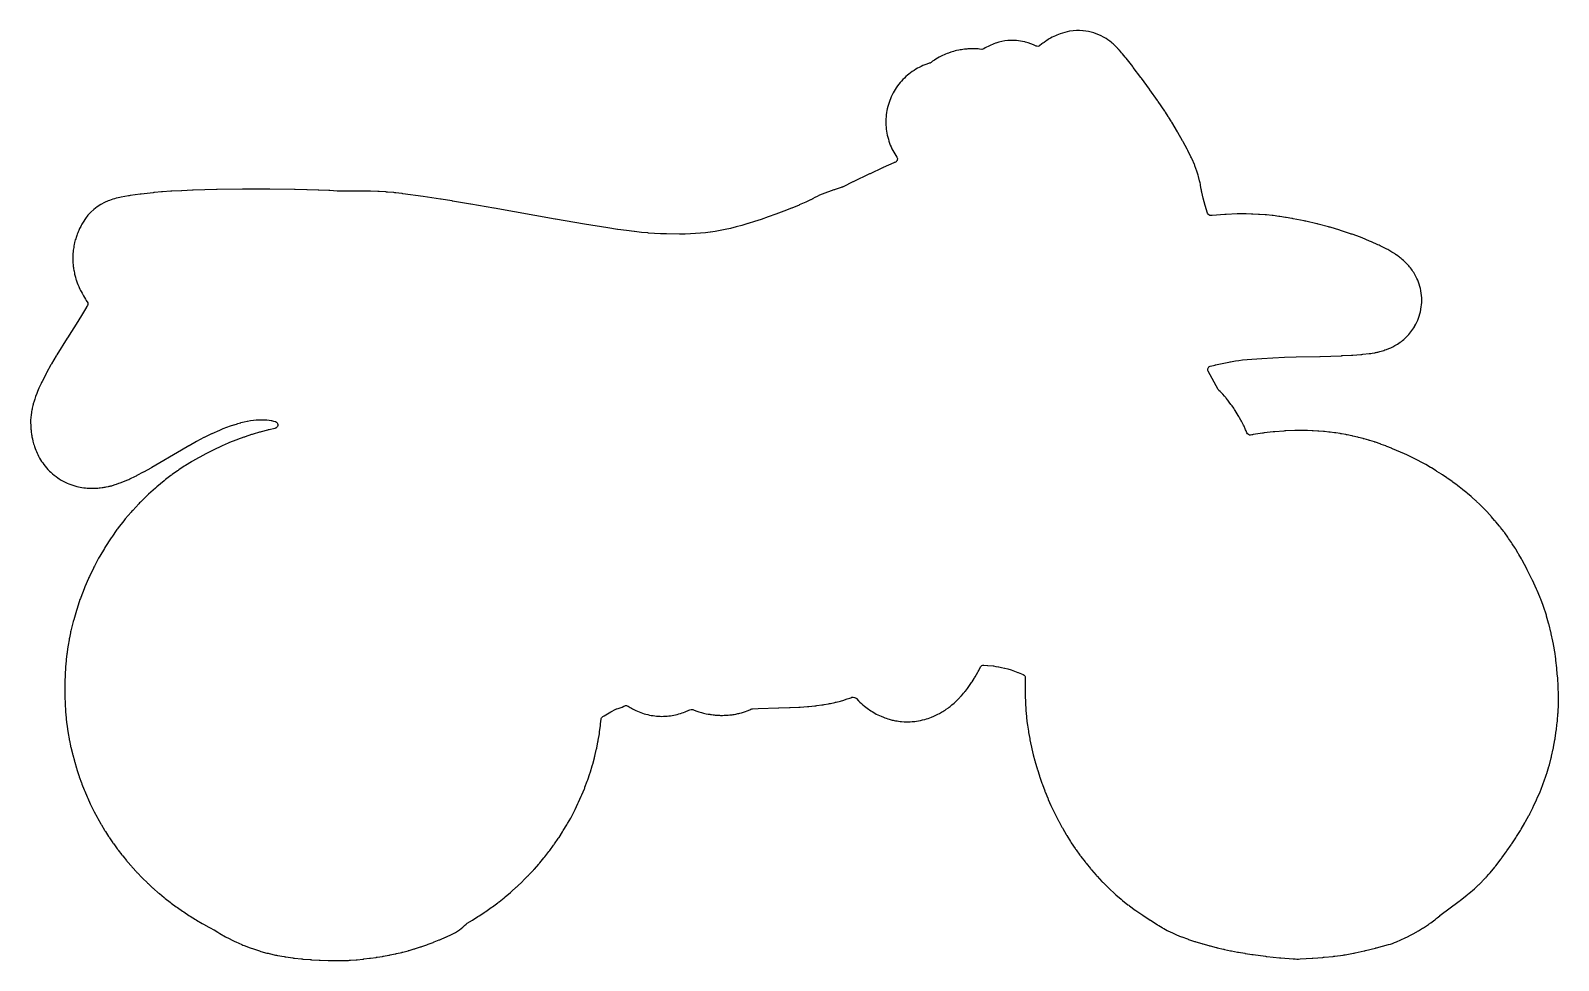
# Model space of a CAD drawing. Extents: x 18 to 246, y 23 to 161.
import ezdxf

# ---------------------------------------------------------------- set-up
doc = ezdxf.new("R2010")
doc.units = 0
doc.layers.add('LAYER_1', color=7, linetype='CONTINUOUS')

msp = doc.modelspace()

# ---------------------------------------------------------------- linework, layer by layer
at = {"layer": 'LAYER_1'}
msp.add_lwpolyline([(24.4, 53.55, 0.006594), (24.45, 53.36), (24.7, 52.45, 0.006666), (24.75, 52.25), (25.02, 51.35, 0.006735), (25.08, 51.16), (25.38, 50.27, 0.006799), (25.44, 50.07), (25.76, 49.2, 0.006859), (25.83, 49), (26.17, 48.14, 0.006914), (26.25, 47.95), (26.61, 47.1, 0.006963), (26.69, 46.91), (27.07, 46.07, 0.007007), (27.16, 45.88), (27.56, 45.06, 0.007046), (27.66, 44.87), (28.08, 44.06, 0.007078), (28.19, 43.88), (28.63, 43.09, 0.007105), (28.74, 42.9), (29.21, 42.12, 0.007125), (29.32, 41.94), (29.81, 41.18, 0.007139), (29.93, 41), (30.43, 40.25, 0.007146), (30.56, 40.08), (31.09, 39.35, 0.007146), (31.22, 39.17), (31.77, 38.46, 0.00714), (31.9, 38.29), (32.47, 37.59, 0.007127), (32.61, 37.42), (33.2, 36.74, 0.007108), (33.34, 36.58), (33.96, 35.91, 0.007083), (34.1, 35.75), (34.73, 35.1, 0.007051), (34.88, 34.95), (35.54, 34.31, 0.007014), (35.69, 34.17), (36.36, 33.55, 0.006971), (36.52, 33.41), (37.21, 32.8, 0.006922), (37.37, 32.67), (38.08, 32.08, 0.006868), (38.24, 31.95), (38.97, 31.38, 0.00681), (39.14, 31.26), (39.89, 30.7, 0.006746), (40.05, 30.59), (40.82, 30.05, 0.006679), (40.99, 29.94), (41.78, 29.42, 0.006608), (41.94, 29.31), (42.75, 28.81, 0.006533), (42.92, 28.71), (43.75, 28.22, 0.006455), (43.92, 28.13), (44.76, 27.66, 0.006375), (44.93, 27.57), (45.48, 27.29, -0.02215), (45.52, 27.27), (46.07, 26.92, 0.011971), (46.38, 26.73), (47.23, 26.24, 0.012439), (47.56, 26.07), (48.42, 25.63, 0.012697), (48.76, 25.47), (49.63, 25.08, 0.012719), (49.98, 24.94), (50.87, 24.6, 0.012498), (51.22, 24.47), (52.12, 24.18, 0.012045), (52.47, 24.07), (53.39, 23.82, 0.011388), (53.72, 23.74), (54.66, 23.52, 0.010569), (54.97, 23.46), (55.95, 23.28, 0.009632), (56.23, 23.23), (57.24, 23.09, 0.008626), (57.49, 23.06), (58.54, 22.95, 0.007593), (58.76, 22.92), (59.84, 22.84, 0.006568), (60.04, 22.83), (61.16, 22.77, 0.005577), (61.33, 22.76), (62.5, 22.73, 0.004641), (62.64, 22.73), (63.86, 22.71, 0.003772), (63.98, 22.71), (65.25, 22.72, 0.019407), (65.84, 22.74), (66.71, 22.82, 0.004434), (66.84, 22.83), (67.7, 22.91, 0.004777), (67.84, 22.93), (68.68, 23.03, 0.005107), (68.83, 23.05), (69.65, 23.17, 0.005416), (69.81, 23.19), (70.61, 23.32, 0.005698), (70.78, 23.35), (71.57, 23.5, 0.005946), (71.74, 23.53), (72.52, 23.7, 0.006154), (72.7, 23.74), (73.47, 23.92, 0.006316), (73.65, 23.96), (74.41, 24.16, 0.006427), (74.6, 24.22), (75.35, 24.43, 0.006485), (75.54, 24.49), (76.29, 24.73, 0.006488), (76.47, 24.79), (77.22, 25.05, 0.006437), (77.4, 25.12), (78.14, 25.4, 0.006334), (78.32, 25.47), (79.06, 25.77, 0.006183), (79.23, 25.84), (79.98, 26.17, 0.005989), (80.14, 26.24), (80.89, 26.59, 0.090178), (83.09, 28.14, -0.04734), (83.16, 28.2), (83.23, 28.25, -0.011804), (83.25, 28.27), (84, 28.73, -0.00142), (84, 28.73), (84.82, 29.24, 0.007467), (85.01, 29.36), (85.84, 29.9, 0.007439), (86.02, 30.03), (86.82, 30.59, 0.007414), (87, 30.72), (87.79, 31.31, 0.007394), (87.97, 31.45), (88.74, 32.06, 0.007379), (88.91, 32.2), (89.66, 32.83, 0.007368), (89.82, 32.98), (90.55, 33.63, 0.007363), (90.71, 33.78), (91.42, 34.45, 0.007362), (91.58, 34.61), (92.27, 35.3, 0.007367), (92.42, 35.46), (93.09, 36.17, 0.007377), (93.24, 36.34), (93.88, 37.07, 0.007391), (94.03, 37.24), (94.65, 37.99, 0.007412), (94.79, 38.16), (95.39, 38.93, 0.007437), (95.52, 39.1), (96.1, 39.89, 0.007467), (96.23, 40.07), (96.78, 40.87, 0.007502), (96.91, 41.06), (97.43, 41.88, 0.007542), (97.55, 42.07), (98.06, 42.9, 0.007586), (98.17, 43.1), (98.65, 43.94, 0.007635), (98.76, 44.14), (99.21, 45.01, 0.007687), (99.31, 45.21), (99.73, 46.09, 0.007743), (99.83, 46.3), (100.23, 47.18, 0.007803), (100.32, 47.4), (100.69, 48.3, 0.007865), (100.78, 48.52), (101.12, 49.43, 0.007929), (101.2, 49.65), (101.51, 50.57, 0.007996), (101.58, 50.8), (101.87, 51.73, 0.008063), (101.93, 51.97), (102.19, 52.91, 0.008131), (102.24, 53.15), (102.47, 54.1, 0.008199), (102.52, 54.34), (102.71, 55.3, 0.008266), (102.76, 55.54), (102.92, 56.51, 0.008332), (102.95, 56.76), (103.08, 57.74, 0.008395), (103.11, 57.99), (103.17, 58.67, -0.23896), (103.42, 59.05), (103.65, 59.19, -0.002362), (103.66, 59.19), (104.63, 59.75, -0.007221), (104.64, 59.76), (105.36, 60.15, -0.057909), (105.46, 60.19, 0.039739), (106.58, 60.6), (106.71, 60.65, -0.259123), (107.2, 60.61, 0.025718), (107.86, 60.22), (108.08, 60.1, 0.037625), (109.11, 59.65), (109.34, 59.57, 0.036892), (110.41, 59.29), (110.65, 59.24, 0.036008), (111.72, 59.12), (111.96, 59.1, 0.035118), (113.01, 59.13), (113.26, 59.15, 0.034318), (114.27, 59.32), (114.52, 59.38, 0.033648), (115.48, 59.68), (115.72, 59.77, 0.025415), (116.42, 60.08, -0.215349), (116.83, 60.1), (116.94, 60.05, 0.017448), (117.44, 59.88), (117.74, 59.78, 0.013406), (118.13, 59.67), (118.42, 59.59, 0.014889), (118.85, 59.49), (119.14, 59.44, 0.016381), (119.62, 59.36), (119.89, 59.32, 0.017812), (120.43, 59.27), (120.69, 59.25, 0.019092), (121.26, 59.24), (121.52, 59.25, 0.020122), (122.13, 59.28), (122.38, 59.3, 0.020808), (123, 59.39), (123.24, 59.44, 0.021078), (123.86, 59.58), (124.1, 59.64, 0.020902), (124.69, 59.83), (124.93, 59.91, 0.020296), (125.49, 60.15), (125.56, 60.18, -0.097339), (125.75, 60.22), (126.59, 60.26, -0.003495), (126.6, 60.26), (129.63, 60.34, 0.001058), (129.67, 60.34), (131.24, 60.39, 0.004098), (131.36, 60.4), (132.66, 60.46, 0.005613), (132.83, 60.47), (133.92, 60.54, 0.007427), (134.14, 60.56), (135.04, 60.65, 0.009236), (135.32, 60.69), (136.09, 60.79, 0.010348), (136.4, 60.84), (137.07, 60.97, 0.009842), (137.36, 61.02), (137.99, 61.16, 0.007259), (138.2, 61.21), (138.83, 61.37, 0.012204), (139.18, 61.47), (139.57, 61.59, 0.010076), (139.85, 61.68), (140.25, 61.82, 0.010399), (140.54, 61.93, -0.21276), (140.95, 61.91, 0.005184), (141.09, 61.84, -0.0953), (141.24, 61.73), (141.53, 61.42, 0.040977), (142.43, 60.6), (142.81, 60.31, 0.031237), (143.58, 59.79), (143.95, 59.57, 0.035529), (144.9, 59.1), (145.27, 58.95, 0.029104), (146.09, 58.67), (146.27, 58.61, 0.020192), (146.86, 58.47), (147.04, 58.44, 0.030878), (147.96, 58.32), (148.32, 58.29, 0.041037), (149.55, 58.31), (149.9, 58.34, 0.038895), (151.05, 58.55), (151.39, 58.63, 0.035272), (152.4, 58.97), (152.74, 59.11, 0.03097), (153.58, 59.52), (153.91, 59.71, 0.026653), (154.59, 60.14), (154.92, 60.38, 0.022712), (155.46, 60.8), (155.78, 61.08, 0.019303), (156.21, 61.48), (156.53, 61.8, 0.016442), (156.86, 62.17), (157.18, 62.53, 0.014075), (157.45, 62.86), (157.76, 63.26, 0.012128), (157.97, 63.55), (158.27, 63.98, 0.010529), (158.45, 64.25), (158.75, 64.71, 0.011376), (158.92, 65), (159.3, 65.66, 0.010026), (159.45, 65.93), (159.72, 66.45, -0.294035), (160.19, 66.72), (160.76, 66.69, -0.012206), (160.79, 66.68), (161.61, 66.6, -0.009841), (161.63, 66.6), (161.98, 66.54, -0.006915), (162, 66.54), (162.41, 66.47, -0.007109), (162.42, 66.47), (162.85, 66.38, -0.007267), (162.86, 66.38), (163.3, 66.28, -0.007391), (163.32, 66.27), (163.77, 66.15, -0.007482), (163.79, 66.15), (164.26, 66.01, -0.007542), (164.27, 66.01), (164.76, 65.84, -0.007571), (164.78, 65.84), (165.29, 65.65, -0.007572), (165.3, 65.65), (165.83, 65.44, -0.007546), (165.84, 65.43), (166.07, 65.33, -0.30531), (166.37, 64.86, 0.003193), (166.37, 64.77), (166.36, 63.7, 0.003177), (166.36, 63.6), (166.36, 62.32, 0.007277), (166.37, 62.1), (166.39, 61.26, 0.007663), (166.4, 61.03), (166.46, 60.18, 0.007409), (166.47, 59.96), (166.55, 59.09, 0.007196), (166.58, 58.87), (166.68, 57.99, 0.007019), (166.71, 57.78), (166.84, 56.89, 0.006877), (166.88, 56.69), (167.04, 55.78, 0.006765), (167.08, 55.59), (167.26, 54.68, 0.006682), (167.31, 54.48), (167.52, 53.57, 0.006626), (167.57, 53.37), (167.81, 52.45, 0.006594), (167.86, 52.26), (168.13, 51.34, 0.006585), (168.18, 51.15), (168.48, 50.23, 0.006599), (168.54, 50.04), (168.86, 49.12, 0.006633), (168.93, 48.93), (169.28, 48.01, 0.006688), (169.35, 47.82), (169.73, 46.91, 0.006762), (169.81, 46.72), (170.21, 45.81, 0.006855), (170.29, 45.62), (170.72, 44.72, 0.006965), (170.82, 44.53), (171.27, 43.64, 0.007093), (171.37, 43.45), (171.85, 42.56, 0.007238), (171.96, 42.37), (172.47, 41.5, 0.007399), (172.58, 41.31), (173.12, 40.45, 0.007576), (173.24, 40.26), (173.81, 39.41, 0.007768), (173.94, 39.22), (174.53, 38.39, 0.007973), (174.67, 38.2), (175.29, 37.39, 0.008191), (175.44, 37.19), (176.09, 36.4, 0.008422), (176.25, 36.21), (176.92, 35.44, 0.008662), (177.1, 35.25), (177.8, 34.5, 0.00891), (177.98, 34.31), (178.71, 33.58, 0.009165), (178.91, 33.39), (179.66, 32.7, 0.009423), (179.87, 32.51), (180.65, 31.84, 0.009682), (180.88, 31.66), (181.68, 31.02, 0.009939), (181.92, 30.84), (182.75, 30.23, 0.010189), (183, 30.05), (183.87, 29.47, 0.001306), (183.9, 29.45), (184.97, 28.74, 0.00209), (185.02, 28.71), (186.03, 28.05, 0.008891), (186.26, 27.91), (186.76, 27.61, 0.009884), (187.02, 27.47), (187.53, 27.19, 0.012594), (187.86, 27.01), (188.39, 26.76, 0.014826), (188.79, 26.58), (189.34, 26.35, 0.012253), (189.68, 26.22, -0.001004), (189.69, 26.22), (190.54, 25.91, 0.006408), (190.72, 25.85), (191.61, 25.55, 0.00613), (191.78, 25.5), (192.68, 25.23, 0.005852), (192.85, 25.18), (193.75, 24.92, 0.005576), (193.91, 24.88), (194.82, 24.65, 0.005302), (194.98, 24.61), (195.89, 24.4, 0.005031), (196.04, 24.36), (196.96, 24.17, 0.004764), (197.1, 24.14), (198.02, 23.96, 0.004501), (198.15, 23.94), (199.08, 23.78, 0.004243), (199.21, 23.76), (200.14, 23.61, 0.005859), (200.31, 23.59), (202.18, 23.34, 0.006992), (202.39, 23.31), (204.26, 23.12, 0.006038), (204.44, 23.1), (206.31, 22.95, 0.034944), (207.36, 22.94), (209.14, 23.05, 0.003296), (209.23, 23.06), (210.73, 23.17, 0.006363), (210.92, 23.19), (212.23, 23.32, 0.009304), (212.51, 23.35), (213.72, 23.51, 0.010652), (214.04, 23.56), (215.26, 23.78, 0.009627), (215.54, 23.84), (216.86, 24.13, 0.006996), (217.06, 24.18), (218.57, 24.56, 0.00415), (218.69, 24.59), (220.5, 25.07, 0.041723), (221.67, 25.5), (222.96, 26.08, 0.009308), (223.21, 26.2), (223.85, 26.53, 0.008379), (224.07, 26.64), (224.7, 26.99, 0.010034), (224.96, 27.14), (225.58, 27.51, 0.011715), (225.88, 27.69), (226.48, 28.09, 0.013405), (226.81, 28.32), (227.39, 28.76, 0.015072), (227.74, 29.04), (228.14, 29.37, -0.013276), (228.16, 29.39), (231.05, 31.57, 0.005202), (231.17, 31.67), (232.23, 32.5, 0.009415), (232.45, 32.68), (233.3, 33.4, 0.010555), (233.54, 33.61), (233.91, 33.96, 0.008242), (234.09, 34.13), (234.43, 34.48, 0.008474), (234.61, 34.66), (234.95, 35.01, 0.007991), (235.11, 35.19), (235.44, 35.57, 0.00974), (235.63, 35.79), (236.33, 36.64, 0.00792), (236.47, 36.83), (237.28, 37.87, 0.004826), (237.36, 37.99), (238.03, 38.89, 0.005837), (238.13, 39.04), (238.77, 39.94, 0.006288), (238.87, 40.1), (239.48, 41.01, 0.006728), (239.58, 41.18), (240.16, 42.09, 0.007151), (240.27, 42.28), (240.81, 43.2, 0.00755), (240.92, 43.4), (241.43, 44.33, 0.007918), (241.54, 44.54), (242.02, 45.48, 0.008246), (242.12, 45.7), (242.57, 46.66, 0.008529), (242.67, 46.89), (243.08, 47.86, 0.00876), (243.18, 48.1), (243.56, 49.08, 0.008933), (243.65, 49.34), (243.99, 50.34, 0.009046), (244.07, 50.59), (244.38, 51.61, 0.009097), (244.46, 51.87), (244.73, 52.91, 0.009084), (244.8, 53.18), (245.03, 54.24, 0.009012), (245.09, 54.5), (245.29, 55.59, 0.008882), (245.34, 55.85), (245.5, 56.96, 0.009481), (245.54, 57.24), (245.65, 58.2, 0.009543), (245.68, 58.49), (245.75, 59.49, 0.008805), (245.77, 59.75), (245.81, 60.79, 0.008256), (245.81, 61.04), (245.82, 62.1, 0.007865), (245.81, 62.33), (245.79, 63.42, 0.007608), (245.78, 63.65), (245.72, 64.75, 0.007469), (245.7, 64.97), (245.6, 66.08, 0.007438), (245.58, 66.3), (245.45, 67.41, 0.007511), (245.42, 67.64), (245.26, 68.75, 0.007687), (245.22, 68.98), (245.02, 70.08, 0.00797), (244.98, 70.31), (244.75, 71.4, 0.008368), (244.69, 71.65), (244.43, 72.72, 0.008891), (244.36, 72.98), (244.06, 74.02, 0.009557), (243.98, 74.3), (243.65, 75.31, 0.010389), (243.54, 75.6), (243.18, 76.58, 0.011412), (243.05, 76.9), (242.65, 77.83, 0.007854), (242.56, 78.04), (241.94, 79.38, 0.005416), (241.87, 79.53), (241.22, 80.84, 0.00827), (241.11, 81.06), (240.42, 82.36, 0.007826), (240.3, 82.57), (239.94, 83.21, 0.005988), (239.84, 83.37), (239.46, 84.01, 0.00648), (239.35, 84.17), (238.94, 84.81, 0.006895), (238.83, 84.99), (238.39, 85.62, 0.007228), (238.27, 85.8), (237.81, 86.44, 0.007476), (237.67, 86.62), (237.18, 87.26, 0.007637), (237.04, 87.44), (236.51, 88.08, 0.007715), (236.36, 88.25), (235.8, 88.89, 0.007715), (235.65, 89.07), (235.05, 89.71, 0.007644), (234.89, 89.88), (234.25, 90.52, 0.008085), (234.08, 90.69), (233.62, 91.12, 0.007322), (233.46, 91.27), (232.97, 91.72, 0.006541), (232.82, 91.84), (232.28, 92.3, 0.005991), (232.15, 92.41), (231.58, 92.87, 0.005614), (231.45, 92.97), (230.85, 93.44, 0.005374), (230.72, 93.53), (230.1, 93.99, 0.005247), (229.97, 94.08), (229.32, 94.54, 0.005219), (229.19, 94.63), (228.53, 95.08, 0.00528), (228.4, 95.17), (227.72, 95.6, 0.00543), (227.58, 95.69), (226.89, 96.12, 0.005669), (226.74, 96.2), (226.04, 96.61, 0.006007), (225.88, 96.7), (225.18, 97.09, 0.006453), (225.01, 97.18), (224.31, 97.54, 0.007027), (224.12, 97.64), (223.42, 97.98, 0.007754), (223.21, 98.07), (222.51, 98.38, 0.008669), (222.27, 98.48), (221.68, 98.72, -0.006107), (221.67, 98.73), (221.1, 98.98, 0.006399), (220.92, 99.05), (220.26, 99.32, 0.006436), (220.08, 99.39), (219.42, 99.63, 0.00646), (219.24, 99.7), (218.58, 99.93, 0.006469), (218.39, 99.99), (217.73, 100.2, 0.006464), (217.55, 100.25), (216.89, 100.44, 0.006445), (216.7, 100.49), (216.04, 100.66, 0.006411), (215.86, 100.71), (215.19, 100.86, 0.006363), (215.01, 100.9), (214.35, 101.04, 0.006301), (214.16, 101.08), (213.5, 101.2, 0.006225), (213.32, 101.23), (212.65, 101.33, 0.006137), (212.47, 101.35), (211.81, 101.44, 0.006036), (211.63, 101.46), (210.97, 101.53, 0.005923), (210.79, 101.55), (210.13, 101.6, 0.005801), (209.95, 101.61), (209.29, 101.65, 0.005668), (209.12, 101.66), (208.45, 101.68, 0.008219), (208.21, 101.69), (206.87, 101.69, 0.010445), (206.56, 101.68), (205.21, 101.63, 0.009793), (204.92, 101.61), (203.57, 101.5, 0.00911), (203.3, 101.48), (201.95, 101.32, 0.008411), (201.7, 101.29), (200.33, 101.08, 0.007706), (200.11, 101.04), (199.95, 101.02, -0.357065), (199.4, 101.32), (199.27, 101.63, 0.012087), (199.13, 101.96), (198.97, 102.33, 0.00998), (198.84, 102.6), (198.64, 102.98, 0.008789), (198.52, 103.21), (198.31, 103.6, 0.012299), (198.12, 103.92), (197.65, 104.68, 0.012641), (197.45, 105), (197.2, 105.36, 0.009505), (197.03, 105.59), (196.78, 105.93, 0.011171), (196.57, 106.2), (196.32, 106.51, 0.013934), (196.05, 106.82), (195.8, 107.09, 0.018545), (195.41, 107.49), (195.22, 107.67, -0.079887), (195.12, 107.8), (193.63, 110.54, -0.48797), (193.95, 111.26), (194.69, 111.45, -0.004582), (194.7, 111.46), (195.46, 111.64, -0.004381), (195.47, 111.64), (196.22, 111.8, -0.00538), (196.23, 111.8), (196.96, 111.95, -0.006377), (196.97, 111.95), (197.68, 112.07, -0.006612), (197.69, 112.07), (198.19, 112.14, -0.005377), (198.2, 112.14), (198.74, 112.21, -0.006355), (198.75, 112.21), (200.11, 112.34, -0.006291), (200.12, 112.34), (201.62, 112.44, -0.004468), (201.63, 112.44), (203.26, 112.53, -0.003129), (203.27, 112.53), (204.99, 112.6, -0.002063), (204.99, 112.6), (206.75, 112.65, -0.001249), (206.75, 112.65), (210.26, 112.74, 0.001545), (210.31, 112.74), (213.48, 112.84, 0.004578), (213.62, 112.85), (214.99, 112.92, 0.006177), (215.18, 112.93), (216.36, 113.02, 0.010928), (216.68, 113.05), (217.64, 113.16, 0.014376), (218.07, 113.23), (218.45, 113.29, 0.015703), (218.91, 113.39), (219.23, 113.47, 0.025461), (219.96, 113.69), (220.2, 113.77, 0.046099), (221.45, 114.35), (221.62, 114.45, 0.06345), (223.13, 115.6), (223.18, 115.65, 0.066399), (224.4, 117.22), (224.43, 117.27, 0.086982), (225.32, 119.7), (225.33, 119.76, 0.091931), (225.33, 122.49), (225.31, 122.55, 0.085055), (224.43, 124.93), (224.36, 125.05, 0.05561), (223.37, 126.39), (223.24, 126.53, 0.031757), (222.55, 127.18), (222.36, 127.34, 0.020282), (221.88, 127.71), (221.64, 127.88, 0.014163), (221.29, 128.11), (221, 128.29, 0.010591), (220.72, 128.46), (220.38, 128.65, 0.011961), (220.07, 128.82), (219.25, 129.23, 0.011833), (218.93, 129.38), (217.95, 129.82, 0.009372), (217.69, 129.93), (216.55, 130.39, 0.008125), (216.33, 130.48), (215.06, 130.94, 0.007542), (214.85, 131.01), (213.47, 131.47, 0.007378), (213.26, 131.54), (211.79, 131.98, 0.007519), (211.57, 132.04), (210.03, 132.45, 0.007919), (209.8, 132.51), (208.2, 132.88, 0.008566), (207.95, 132.93), (206.31, 133.26, 0.00697), (206.1, 133.29), (205.27, 133.43, 0.005014), (205.13, 133.46), (204.3, 133.58, 0.005338), (204.14, 133.6), (203.31, 133.71, 0.005708), (203.14, 133.72), (202.31, 133.81, 0.006129), (202.13, 133.83), (201.3, 133.89, 0.006608), (201.11, 133.9), (200.29, 133.95, 0.007151), (200.07, 133.95), (199.27, 133.97, 0.007767), (199.03, 133.97), (198.24, 133.97, 0.008907), (197.97, 133.96), (196.29, 133.89, 0.006696), (196.09, 133.87), (194.24, 133.74, 0.00439), (194.11, 133.73), (194.07, 133.73, -0.354762), (193.55, 134.08), (193.2, 135.21, -0.006972), (193.2, 135.23), (192.9, 136.31, -0.007914), (192.9, 136.33), (192.69, 137.19, -0.009221), (192.69, 137.21), (192.66, 137.35, -0.011093), (192.65, 137.37), (192.63, 137.54, 0.002873), (192.61, 137.63), (192.51, 138.23, 0.02356), (192.36, 138.92), (192.19, 139.57, 0.02081), (192.01, 140.17), (191.75, 140.88, 0.016611), (191.57, 141.34), (191.22, 142.15, 0.012375), (191.06, 142.48), (190.6, 143.41, 0.008804), (190.48, 143.64), (189.91, 144.71, 0.006057), (189.82, 144.87), (189.11, 146.11, 0.004044), (189.05, 146.21), (188.2, 147.65, 0.005125), (188.12, 147.78), (187.77, 148.34, 0.00532), (187.68, 148.48), (187.26, 149.13, 0.005191), (187.18, 149.26), (186.17, 150.74, 0.004673), (186.09, 150.85), (184.94, 152.48, 0.003696), (184.87, 152.57), (183.68, 154.2, 0.003727), (183.61, 154.29), (182.47, 155.81, 0.004906), (182.38, 155.92), (181.39, 157.19, 0.005988), (181.28, 157.33), (180.87, 157.82, 0.007003), (180.73, 157.98), (180.4, 158.36, 0.01386), (180.12, 158.67), (179.87, 158.92, 0.025132), (179.32, 159.43), (179.23, 159.51, 0.045383), (178.12, 160.28), (178.05, 160.31, 0.107696), (175, 161.26), (174.94, 161.27, 0.063697), (173.04, 161.19), (172.95, 161.18, 0.047556), (171.58, 160.81), (171.35, 160.72, 0.035152), (170.39, 160.29), (170.13, 160.14, 0.026506), (169.45, 159.72), (169.17, 159.53, 0.012988), (168.86, 159.3), (168.51, 159.04, -0.288463), (167.98, 158.99, 0.055448), (166.43, 159.57), (166.29, 159.6, 0.082866), (163.83, 159.8), (163.76, 159.79, 0.060185), (161.99, 159.43), (161.92, 159.4, 0.063432), (160.22, 158.57, -0.172617), (159.89, 158.49), (159.54, 158.53, 0.024992), (158.79, 158.57), (158.43, 158.57, 0.026207), (157.65, 158.54), (157.3, 158.5, 0.027887), (156.47, 158.37), (156.14, 158.3, 0.03001), (155.27, 158.06), (154.95, 157.95, 0.032492), (154.06, 157.57), (153.76, 157.43, 0.035143), (152.85, 156.89), (152.58, 156.71, 0.009617), (152.35, 156.54, -0.086342), (152.2, 156.46, 0.01698), (151.71, 156.3), (151.41, 156.18, 0.039954), (150.33, 155.67), (150.07, 155.52, 0.041266), (149.05, 154.81), (148.83, 154.63, 0.042101), (147.93, 153.75), (147.74, 153.54, 0.042538), (146.99, 152.51), (146.85, 152.27, 0.042686), (146.29, 151.13), (146.19, 150.87, 0.04264), (145.82, 149.65), (145.77, 149.38, 0.042448), (145.62, 148.12), (145.61, 147.84, 0.042092), (145.67, 146.58), (145.71, 146.3, 0.041505), (145.98, 145.09), (146.07, 144.81, 0.040597), (146.52, 143.68), (146.66, 143.41, 0.037878), (147.24, 142.43, -0.479325), (147.03, 141.69), (146.95, 141.65, 0.006232), (146.78, 141.58), (145.2, 140.87, 0.004116), (145.09, 140.82), (143.25, 139.95, 0.002497), (143.18, 139.92), (140.75, 138.75, 0.001698), (140.71, 138.73, -0.000051), (140.71, 138.73), (139.23, 138, -0.040195), (139.15, 137.97, 0.006896), (138.95, 137.91), (138.07, 137.62, 0.007553), (137.86, 137.54), (136.11, 136.9, 0.053091), (134.69, 136.2, -0.025222), (134.65, 136.17), (134.41, 136.05, -0.008986), (134.4, 136.05), (133.68, 135.72, -0.005309), (133.67, 135.71), (132.7, 135.3, -0.003961), (132.7, 135.29), (131.58, 134.84, -0.003524), (131.57, 134.83), (130.39, 134.36, -0.003634), (130.39, 134.36), (129.21, 133.92, -0.004276), (129.2, 133.91), (128.09, 133.51, -0.004064), (128.09, 133.51), (127.04, 133.15, -0.003296), (127.03, 133.15), (126.02, 132.82, -0.003751), (126.02, 132.82), (125.07, 132.53, -0.004215), (125.06, 132.52), (124.16, 132.26, -0.004673), (124.15, 132.26), (123.3, 132.03, -0.005111), (123.29, 132.02), (122.48, 131.82, -0.005508), (122.47, 131.82), (121.69, 131.64, -0.005847), (121.68, 131.64), (120.94, 131.49, -0.006107), (120.92, 131.49), (120.2, 131.36, -0.006273), (120.18, 131.36), (119.47, 131.25, -0.006332), (119.45, 131.25), (118.74, 131.16, -0.006279), (118.73, 131.16), (118.01, 131.08, -0.006114), (117.99, 131.08), (117.26, 131.03, -0.005846), (117.25, 131.03), (116.49, 130.99, -0.005488), (116.48, 130.99), (115.69, 130.96, -0.005058), (115.68, 130.96), (114.87, 130.96, -0.005324), (114.86, 130.96), (112.91, 130.98, -0.005697), (112.9, 130.98), (112.03, 131.01, -0.004548), (112.02, 131.01), (111.13, 131.06, -0.004777), (111.12, 131.06), (110.2, 131.12, -0.004707), (110.19, 131.13), (109.21, 131.21, -0.004387), (109.2, 131.22), (108.14, 131.33, -0.003899), (108.13, 131.33), (106.96, 131.48, -0.003331), (106.95, 131.48), (105.65, 131.66, -0.002752), (105.64, 131.66), (104.19, 131.88, -0.003121), (104.19, 131.88), (100.7, 132.44, -0.002668), (100.69, 132.44), (96.37, 133.19, -0.00145), (96.36, 133.19), (87.24, 134.83, 0.001032), (87.21, 134.83), (83.78, 135.43, 0.001358), (83.74, 135.44), (81.04, 135.89, 0.00309), (80.95, 135.91), (79.34, 136.16, 0.003663), (79.23, 136.17), (76.67, 136.54, -0.001433), (76.67, 136.54), (73.64, 136.98, 0.005588), (73.47, 137), (72.59, 137.11, 0.009893), (72.3, 137.14), (71.34, 137.22, 0.00732), (71.12, 137.24), (70.09, 137.3, 0.005353), (69.93, 137.3), (68.83, 137.34, 0.005103), (68.68, 137.34), (66.3, 137.37, 0.003007), (66.21, 137.38), (63.87, 137.38, -0.014418), (63.84, 137.38), (62.74, 137.44, 0.003752), (62.63, 137.45), (61.13, 137.51, 0.002866), (61.04, 137.52), (59.41, 137.57, 0.002314), (59.34, 137.57), (57.6, 137.61, 0.00284), (57.51, 137.61), (53.8, 137.66, 0.003219), (53.7, 137.66), (49.85, 137.65, 0.003087), (49.76, 137.65), (45.99, 137.6, 0.003495), (45.89, 137.6), (42.4, 137.5, 0.003347), (42.3, 137.5), (40.72, 137.43, 0.002932), (40.64, 137.43), (39.21, 137.35, 0.003918), (39.09, 137.35), (37.84, 137.26, 0.005676), (37.67, 137.25), (36.62, 137.15, 0.006386), (36.43, 137.13), (34.66, 136.92, 0.00538), (34.5, 136.9), (33, 136.69, 0.008318), (32.75, 136.65), (31.68, 136.47, 0.014891), (31.24, 136.38), (30.92, 136.3, 0.034999), (29.92, 135.99), (29.76, 135.93, 0.169224), (26, 132.73), (25.82, 132.42, 0.02396), (25.49, 131.78), (25.35, 131.49, 0.025927), (25.06, 130.77), (24.96, 130.47, 0.027327), (24.74, 129.69), (24.68, 129.4, 0.027919), (24.54, 128.57), (24.51, 128.3, 0.02757), (24.47, 127.47), (24.47, 127.2, 0.026302), (24.51, 126.41), (24.54, 126.14, 0.024281), (24.65, 125.42), (24.71, 125.15, 0.021757), (24.87, 124.52), (24.94, 124.26, 0.018984), (25.13, 123.72), (25.23, 123.46, 0.016162), (25.41, 123.02), (25.53, 122.76, 0.013427), (25.71, 122.4), (25.85, 122.14, 0.015103), (26.07, 121.75), (26.37, 121.25, 0.01246), (26.58, 120.93), (26.62, 120.86, -0.28356), (26.65, 120.33), (26.51, 120.1, -0.006576), (26.51, 120.08), (25.91, 119.08, -0.00411), (25.9, 119.07), (25.22, 117.96, -0.002556), (25.21, 117.95), (23.66, 115.49, 0.001683), (23.64, 115.45), (22.09, 112.96, 0.005335), (22.01, 112.82), (21.3, 111.63, 0.006373), (21.2, 111.46), (20.56, 110.31, 0.009452), (20.43, 110.06), (19.88, 108.99, 0.009902), (19.75, 108.72), (19.51, 108.21, 0.008583), (19.41, 107.98), (19.21, 107.49, 0.01067), (19.09, 107.2), (18.92, 106.74, 0.013438), (18.79, 106.36), (18.66, 105.93, 0.017185), (18.52, 105.43), (18.43, 105.04, 0.022336), (18.3, 104.38), (18.25, 104.01, 0.051818), (18.19, 102.47), (18.22, 102.04, 0.018574), (18.27, 101.48), (18.33, 101.1, 0.022647), (18.45, 100.43), (18.53, 100.1, 0.027568), (18.76, 99.3), (18.86, 99.01, 0.033191), (19.26, 98.1), (19.38, 97.85, 0.038964), (19.99, 96.85), (20.14, 96.64, 0.043782), (21, 95.65), (21.18, 95.48, 0.046243), (22.26, 94.62), (22.45, 94.49, 0.045438), (23.65, 93.85), (23.87, 93.75, 0.041657), (25.06, 93.36), (25.3, 93.3, 0.036152), (26.37, 93.13), (26.63, 93.1, 0.030258), (27.54, 93.08), (27.82, 93.09, 0.024828), (28.56, 93.15), (28.86, 93.18, 0.020202), (29.46, 93.29), (29.79, 93.36, 0.016412), (30.26, 93.47), (30.61, 93.57, 0.013356), (30.99, 93.69), (31.35, 93.82, 0.0109), (31.66, 93.93), (32.04, 94.08, 0.008917), (32.28, 94.18), (32.68, 94.35, 0.010367), (32.97, 94.48), (33.81, 94.89, 0.009791), (34.08, 95.02), (34.99, 95.51, 0.006315), (35.16, 95.6), (36.13, 96.15, 0.004579), (36.25, 96.22), (40.65, 98.82, -0.003582), (40.66, 98.82), (41.78, 99.46, -0.00414), (41.79, 99.47), (42.92, 100.09, -0.005424), (42.93, 100.09), (44.06, 100.68, -0.006742), (44.07, 100.69), (45.19, 101.24, -0.008129), (45.21, 101.24), (46.35, 101.75, -0.007017), (46.36, 101.76), (46.87, 101.97, -0.005199), (46.88, 101.97), (47.41, 102.18, -0.00561), (47.42, 102.19), (47.95, 102.38, -0.006039), (47.96, 102.38), (48.47, 102.55, -0.006487), (48.49, 102.56), (48.99, 102.71, -0.006954), (49, 102.72), (49.49, 102.85, -0.007439), (49.51, 102.86), (49.98, 102.98, -0.007942), (50, 102.98), (50.46, 103.08, -0.008461), (50.48, 103.08), (50.92, 103.16, -0.008993), (50.94, 103.16), (51.37, 103.22, -0.009533), (51.38, 103.23), (51.79, 103.27, -0.010077), (51.81, 103.27), (52.21, 103.29, -0.010617), (52.23, 103.29), (52.6, 103.3, -0.011145), (52.62, 103.3), (52.98, 103.29, -0.011651), (53, 103.29), (53.35, 103.27, -0.012126), (53.37, 103.27), (53.7, 103.23, -0.012556), (53.72, 103.22), (54.04, 103.17, -0.012932), (54.06, 103.16), (54.37, 103.09, -0.013241), (54.4, 103.09), (54.66, 103.01, -0.662663), (54.77, 102.1), (54.71, 102.06, -0.074792), (54.57, 102.01), (53.7, 101.81, 0.008132), (53.46, 101.75), (52.51, 101.49, 0.007796), (52.28, 101.43), (51.32, 101.14, 0.007531), (51.11, 101.08), (50.15, 100.76, 0.007333), (49.94, 100.68), (48.99, 100.34, 0.007198), (48.78, 100.26), (47.83, 99.88, 0.007121), (47.64, 99.8), (46.7, 99.39, 0.007102), (46.5, 99.31), (45.58, 98.87, 0.007141), (45.38, 98.78), (44.47, 98.32, 0.007238), (44.28, 98.22), (43.39, 97.74, 0.007396), (43.19, 97.64), (42.32, 97.13, 0.007617), (42.13, 97.02), (41.28, 96.49, 0.007908), (41.08, 96.37), (40.26, 95.82, 0.008273), (40.06, 95.68), (39.27, 95.12, 0.008722), (39.06, 94.97), (38.3, 94.39, 0.009851), (38.07, 94.21), (37.01, 93.32, 0.01068), (36.77, 93.11), (35.75, 92.19, 0.010759), (35.51, 91.97), (34.54, 91.01, 0.010818), (34.32, 90.78), (33.39, 89.78, 0.010854), (33.17, 89.54), (32.29, 88.51, 0.010867), (32.08, 88.25), (31.25, 87.18, 0.010857), (31.05, 86.92), (30.27, 85.82, 0.010825), (30.08, 85.55), (29.34, 84.41, 0.010771), (29.17, 84.13), (28.48, 82.96, 0.010696), (28.32, 82.68), (27.68, 81.47, 0.0106), (27.53, 81.18), (26.94, 79.94, 0.010486), (26.81, 79.65), (26.26, 78.38, 0.010354), (26.14, 78.09), (25.65, 76.79, 0.010207), (25.54, 76.5), (25.1, 75.16, 0.010046), (25.01, 74.87), (24.61, 73.5, 0.009874), (24.53, 73.22), (24.18, 71.82, 0.009632), (24.12, 71.54), (23.96, 70.77, 0.008737), (23.91, 70.51), (23.77, 69.71, 0.007827), (23.74, 69.48), (23.62, 68.64, 0.007136), (23.59, 68.43), (23.5, 67.57, 0.006619), (23.48, 67.37), (23.4, 66.48, 0.006245), (23.39, 66.3), (23.34, 65.4, 0.005992), (23.33, 65.22), (23.3, 64.31, 0.005845), (23.29, 64.13), (23.28, 63.21, 0.005798), (23.28, 63.04), (23.29, 62.12, 0.005848), (23.3, 61.95), (23.33, 61.04, 0.005996), (23.34, 60.86), (23.39, 59.96, 0.006252), (23.4, 59.77), (23.48, 58.89, 0.00663), (23.5, 58.69), (23.59, 57.83, 0.00715), (23.62, 57.61), (23.74, 56.78, 0.007846), (23.77, 56.55), (23.91, 55.74, 0.008763), (23.96, 55.49), (24.12, 54.72, 0.008063), (24.17, 54.48)], format="xyb", close=True, dxfattribs=at)

doc.saveas('drawing.dxf')
